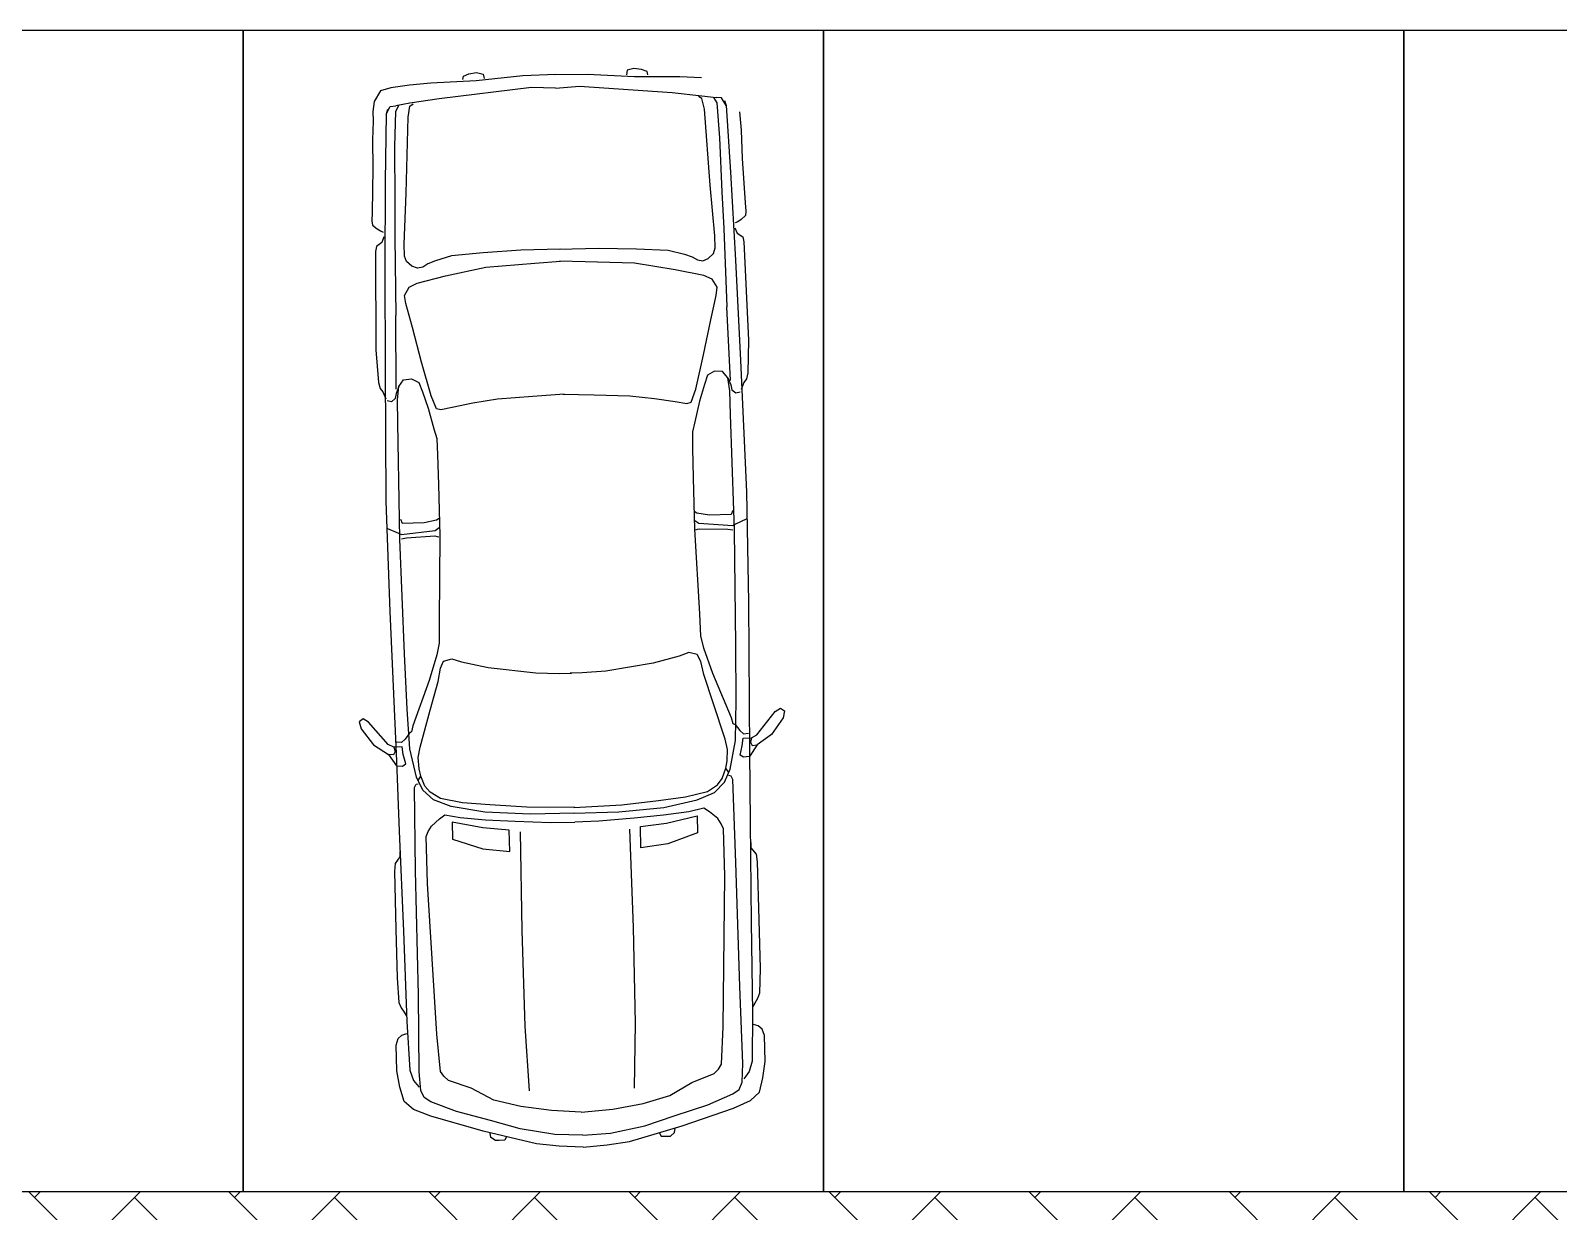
# Model space of a CAD drawing. Header units: millimetres. Extents: x 209.8 to 281.8, y 45 to 110.
# Drawn here: x 216.37 to 222.96, y 100.37 to 105.46 of the extents above; entities that cross this region are included whole.
import ezdxf

# ---------------------------------------------------------------- set-up
doc = ezdxf.new("R2010")
doc.units = ezdxf.units.MM
doc.header["$LTSCALE"] = 0.65
doc.layers.add('cajones', color=235, linetype='Continuous')
doc.layers.add('plazaacceso', color=251, linetype='Continuous')

msp = doc.modelspace()

# ---------------------------------------------------------------- hatches: boundary and pattern name
at = {"layer": 'plazaacceso'}
h = msp.add_hatch(dxfattribs=at)
h.set_pattern_fill('AR-HBONE', color=256, scale=0.003, style=0)
h.paths.add_polyline_path([(212.2814, 100.4609), (209.7884, 100.4609), (209.7884, 99.7039), (212.2814, 99.7039)])
h.paths.add_polyline_path([(212.2814, 99.7039), (209.7884, 99.7039), (209.7884, 98.8044), (210.4176, 98.8044, -0.592615), (210.8592, 99.0471, -0.800343), (211.1322, 98.8158), (211.1541, 98.8044), (212.2814, 98.8044)])
h.paths.add_polyline_path([(218.9462, 100.4609), (217.2884, 100.4609), (214.7884, 100.4609), (212.2814, 100.4609), (212.2814, 99.7039), (218.9462, 99.7039)])
h.paths.add_polyline_path([(218.9462, 99.7039), (212.2814, 99.7039), (212.2814, 98.8044), (218.9462, 98.8044)])
h.paths.add_polyline_path([(223.38, 100.4609), (222.2884, 100.4609), (219.7884, 100.4609), (218.9462, 100.4609), (218.9462, 99.7039), (223.38, 99.7039)])
edge = h.paths.add_edge_path()
edge.add_spline(control_points=[(222.955, 99.0351), (223.1027, 99.0778), (223.2441, 99.1166), (223.38, 99.1522)], knot_values=[18.532639, 18.532639, 18.532639, 18.532639, 18.803615, 18.803615, 18.803615, 18.803615], degree=3, periodic=0)
edge.add_line((223.38, 99.1522), (223.38, 99.7039))
edge.add_line((223.38, 99.7039), (218.9462, 99.7039))
edge.add_line((218.9462, 99.7039), (218.9462, 98.8044))
edge.add_line((218.9462, 98.8044), (222.955, 98.8044))
edge.add_line((222.955, 98.8044), (222.955, 99.0351))
edge = h.paths.add_edge_path(flags=16)
edge.add_spline(control_points=[(223.38, 99.1522), (224.1798, 99.3613), (224.7902, 99.456), (225.7812, 99.5995), (226.1703, 99.6531), (226.5512, 99.7039)], knot_values=[15.878815, 15.878815, 15.878815, 15.878815, 17.473462, 17.473462, 18.532639, 18.532639, 18.532639, 18.532639], degree=3, periodic=0)
edge.add_line((226.5512, 99.7039), (223.38, 99.7039))
edge.add_line((223.38, 99.7039), (223.38, 99.1522))
edge = h.paths.add_edge_path()
edge.add_spline(control_points=[(223.455, 98.8805), (223.7951, 98.9404), (224.1327, 98.9964), (225.2435, 99.1722), (226.0015, 99.278), (226.73, 99.3747)], knot_values=[15.755397, 15.755397, 15.755397, 15.755397, 16.633948, 16.633948, 18.674591, 18.674591, 18.674591, 18.674591], degree=3, periodic=0)
edge.add_spline(control_points=[(226.73, 99.3747), (226.7551, 99.378), (226.7801, 99.3813), (226.805, 99.3846)], knot_values=[15.685274, 15.685274, 15.685274, 15.685274, 15.755397, 15.755397, 15.755397, 15.755397], degree=3, periodic=0)
edge.add_spline(control_points=[(226.805, 99.3846), (226.8301, 99.3879), (226.8551, 99.3912), (226.88, 99.3945)], knot_values=[15.614953, 15.614953, 15.614953, 15.614953, 15.685274, 15.685274, 15.685274, 15.685274], degree=3, periodic=0)
edge.add_spline(control_points=[(226.88, 99.3945), (227.0436, 99.416), (227.2056, 99.4371), (227.4457, 99.4682), (227.5253, 99.4784), (227.605, 99.4886)], knot_values=[14.92525, 14.92525, 14.92525, 14.92525, 15.386004, 15.386004, 15.614953, 15.614953, 15.614953, 15.614953], degree=3, periodic=0)
edge.add_line((227.605, 99.4886), (227.605, 99.7039))
edge.add_line((227.605, 99.7039), (226.5512, 99.7039))
edge.add_spline(control_points=[(226.5512, 99.7039), (226.1703, 99.6531), (225.7812, 99.5995), (224.7902, 99.456), (224.1798, 99.3613), (223.38, 99.1522)], knot_values=[15.878815, 15.878815, 15.878815, 15.878815, 16.937992, 16.937992, 18.532639, 18.532639, 18.532639, 18.532639], degree=3, periodic=0)
edge.add_line((223.38, 99.1522), (223.38, 98.8673))
edge.add_spline(control_points=[(223.38, 98.8673), (223.405, 98.8717), (223.43, 98.8761), (223.455, 98.8805)], knot_values=[18.674591, 18.674591, 18.674591, 18.674591, 18.739137, 18.739137, 18.739137, 18.739137], degree=3, periodic=0)
edge = h.paths.add_edge_path()
edge.add_spline(control_points=[(223.38, 99.1522), (223.2441, 99.1166), (223.1027, 99.0778), (222.955, 99.0351)], knot_values=[18.532639, 18.532639, 18.532639, 18.532639, 18.803615, 18.803615, 18.803615, 18.803615], degree=3, periodic=0)
edge.add_line((222.955, 99.0351), (222.955, 98.8044))
edge.add_line((222.955, 98.8044), (223.305, 98.8044))
edge.add_line((223.305, 98.8044), (223.305, 98.8539))
edge.add_spline(control_points=[(223.305, 98.8539), (223.33, 98.8584), (223.355, 98.8628), (223.38, 98.8673)], knot_values=[18.739137, 18.739137, 18.739137, 18.739137, 18.803615, 18.803615, 18.803615, 18.803615], degree=3, periodic=0)
edge.add_line((223.38, 98.8673), (223.38, 99.1522))
edge = h.paths.add_edge_path()
edge.add_line((227.605, 100.4609), (227.2884, 100.4609))
edge.add_line((227.2884, 100.4609), (224.7884, 100.4609))
edge.add_line((224.7884, 100.4609), (223.38, 100.4609))
edge.add_line((223.38, 100.4609), (223.38, 99.7039))
edge.add_line((223.38, 99.7039), (226.5512, 99.7039))
edge.add_spline(control_points=[(226.5512, 99.7039), (226.5784, 99.7076), (226.6055, 99.7112), (226.9626, 99.7587), (227.2839, 99.8006), (227.605, 99.8416)], knot_values=[14.88274, 14.88274, 14.88274, 14.88274, 14.958327, 14.958327, 15.878815, 15.878815, 15.878815, 15.878815], degree=3, periodic=0)
edge.add_line((227.605, 99.8416), (227.605, 100.4609))
edge = h.paths.add_edge_path()
edge.add_line((229.7884, 100.4609), (227.605, 100.4609))
edge.add_line((227.605, 100.4609), (227.605, 99.8416))
edge.add_spline(control_points=[(227.605, 99.8416), (227.6798, 99.8511), (227.7545, 99.8606), (228.4372, 99.9469), (229.0487, 100.0198), (229.711, 100.0851), (229.7497, 100.0888), (229.7884, 100.0925)], knot_values=[12.81988, 12.81988, 12.81988, 12.81988, 13.034156, 13.034156, 14.774959, 14.774959, 14.88274, 14.88274, 14.88274, 14.88274], degree=3, periodic=0)
edge.add_line((229.7884, 100.0925), (229.7884, 100.4609))
edge = h.paths.add_edge_path()
edge.add_spline(control_points=[(230.205, 99.7792), (230.23, 99.7814), (230.255, 99.7835), (230.28, 99.7857)], knot_values=[12.393406, 12.393406, 12.393406, 12.393406, 12.462927, 12.462927, 12.462927, 12.462927], degree=3, periodic=0)
edge.add_spline(control_points=[(230.28, 99.7857), (230.305, 99.7878), (230.33, 99.7899), (230.355, 99.792)], knot_values=[12.324, 12.324, 12.324, 12.324, 12.393406, 12.393406, 12.393406, 12.393406], degree=3, periodic=0)
edge.add_line((230.355, 99.792), (230.355, 99.057))
edge.add_line((230.355, 99.057), (231.83, 99.057))
edge.add_line((231.83, 99.057), (231.83, 99.8829))
edge.add_spline(control_points=[(231.83, 99.8829), (231.7528, 99.8799), (231.6755, 99.8767), (231.2971, 99.8593), (230.9995, 99.8411), (230.705, 99.8194)], knot_values=[10.983748, 10.983748, 10.983748, 10.983748, 11.191438, 11.191438, 12.001673, 12.001673, 12.001673, 12.001673], degree=3, periodic=0)
edge.add_line((230.705, 99.8194), (230.705, 100.1703))
edge.add_spline(control_points=[(230.705, 100.1703), (230.396, 100.1478), (230.0907, 100.1216), (229.7884, 100.0925)], knot_values=[11.97837, 11.97837, 11.97837, 11.97837, 12.81988, 12.81988, 12.81988, 12.81988], degree=3, periodic=0)
edge.add_spline(control_points=[(229.7884, 100.0925), (229.7497, 100.0888), (229.711, 100.0851), (229.0487, 100.0198), (228.4372, 99.9469), (227.7545, 99.8606), (227.6798, 99.8511), (227.605, 99.8416)], knot_values=[12.81988, 12.81988, 12.81988, 12.81988, 12.927661, 12.927661, 14.668464, 14.668464, 14.88274, 14.88274, 14.88274, 14.88274], degree=3, periodic=0)
edge.add_line((227.605, 99.8416), (227.605, 99.7039))
edge.add_line((227.605, 99.7039), (229.4214, 99.7039))
edge.add_spline(control_points=[(229.4214, 99.7039), (229.6632, 99.7292), (229.9065, 99.7529), (230.1695, 99.7761), (230.1873, 99.7777), (230.205, 99.7792)], knot_values=[12.462927, 12.462927, 12.462927, 12.462927, 13.146405, 13.146405, 13.195836, 13.195836, 13.195836, 13.195836], degree=3, periodic=0)
edge = h.paths.add_edge_path(flags=17)
edge.add_spline(control_points=[(227.605, 99.4886), (228.2069, 99.5658), (228.8095, 99.64), (229.4214, 99.7039)], knot_values=[13.195836, 13.195836, 13.195836, 13.195836, 14.92525, 14.92525, 14.92525, 14.92525], degree=3, periodic=0)
edge.add_line((229.4214, 99.7039), (227.605, 99.7039))
edge.add_line((227.605, 99.7039), (227.605, 99.4886))
h.paths.add_polyline_path([(230.9801, 99.4012), (231.73, 99.4012), (231.73, 99.0211), (230.9801, 99.0211)], flags=9)

# ---------------------------------------------------------------- linework, layer by layer
at = {"color": 0, "linetype": 'ByBlock'}
for p, q in [((218.2366, 105.2644), (218.2599, 105.2744)), ((218.2599, 105.2744), (218.2927, 105.28)), ((218.2927, 105.28), (218.3212, 105.2736)), ((218.3212, 105.2736), (218.3264, 105.2549)), ((218.6347, 105.2724), (218.4934, 105.2663)), ((218.63, 105.2722), (218.7714, 105.2736)), ((218.7714, 105.2736), (218.9743, 105.2624)), ((218.943, 105.2898), (218.9388, 105.2709)), ((218.9711, 105.2976), (218.943, 105.2898)), ((219.0042, 105.2938), (218.9711, 105.2976)), ((219.028, 105.285), (219.0042, 105.2938)), ((219.0307, 105.2709), (219.028, 105.285)), ((217.9244, 105.2138), (217.88, 105.2009)), ((218.0043, 105.2253), (217.9244, 105.2138)), ((218.0959, 105.2348), (218.0043, 105.2253)), ((218.2913, 105.2446), (218.0959, 105.2348)), ((218.5301, 105.2155), (218.133, 105.1674)), ((218.2346, 105.2502), (218.2366, 105.2644)), ((218.4934, 105.2663), (218.2913, 105.2446)), ((218.6339, 105.2134), (218.5301, 105.2155)), ((218.6339, 105.2134), (218.7374, 105.2208)), ((218.7374, 105.2208), (219.1364, 105.1935)), ((218.9743, 105.2624), (219.17, 105.2627)), ((219.17, 105.2627), (219.262, 105.2581)), ((217.8529, 105.1554), (217.8469, 105.1129)), ((217.88, 105.2009), (217.8529, 105.1554)), ((217.9218, 105.1336), (217.9453, 105.1366)), ((217.9571, 105.1369), (217.9435, 105.113)), ((218.0063, 105.1476), (217.9453, 105.1366)), ((217.9984, 105.0885), (218.0066, 105.1359)), ((218.133, 105.1674), (218.0063, 105.1476)), ((218.0066, 105.1359), (218.0205, 105.1456)), ((219.1364, 105.1935), (219.264, 105.1804)), ((219.2643, 105.1686), (219.2499, 105.1776)), ((219.264, 105.1804), (219.3255, 105.1725)), ((219.275, 105.1217), (219.2643, 105.1686)), ((219.3137, 105.1722), (219.3285, 105.1491)), ((219.3491, 105.1708), (219.3255, 105.1725)), ((219.3285, 105.1491), (219.3395, 104.9985)), ((219.3688, 105.1383), (219.3491, 105.1708)), ((219.3612, 105.1593), (219.3688, 105.1383)), ((219.3688, 105.1383), (219.3881, 104.8514)), ((217.848, 105.0705), (217.8454, 104.9903)), ((217.8469, 105.1129), (217.848, 105.0705)), ((217.9038, 105.1002), (217.8995, 104.8126)), ((217.9038, 105.1002), (217.9218, 105.1336)), ((217.9103, 105.1216), (217.9038, 105.1002)), ((217.9435, 105.113), (217.9404, 104.9621)), ((217.9904, 104.7608), (217.9984, 105.0885)), ((219.3, 104.7949), (219.275, 105.1217)), ((219.4261, 105.1115), (219.4329, 105.0316)), ((219.4329, 105.0316), (219.4384, 104.9092)), ((217.8454, 104.9903), (217.8462, 104.8678)), ((217.9404, 104.9621), (217.9418, 104.7289)), ((219.3395, 104.9985), (219.3502, 104.7656)), ((219.4384, 104.9092), (219.4504, 104.7187)), ((217.8462, 104.8678), (217.8441, 104.6769)), ((217.8995, 104.8126), (217.8976, 104.4333)), ((219.3881, 104.8514), (219.4097, 104.4726)), ((217.982, 104.5415), (217.9904, 104.7608)), ((219.3198, 104.5763), (219.3, 104.7949)), ((219.3502, 104.7656), (219.359, 104.6079)), ((217.8441, 104.6769), (217.8427, 104.6415)), ((217.9418, 104.7289), (217.9412, 104.571)), ((219.4504, 104.7187), (219.4537, 104.6834)), ((219.4537, 104.6834), (219.4519, 104.6645)), ((217.8427, 104.6415), (217.8455, 104.6227)), ((217.8455, 104.6227), (217.8648, 104.6067)), ((219.4061, 104.6115), (219.4161, 104.5882)), ((219.4196, 104.6378), (219.4079, 104.6328)), ((219.4334, 104.6476), (219.4196, 104.6378)), ((219.4519, 104.6645), (219.4334, 104.6476)), ((217.8852, 104.5484), (217.8621, 104.5313)), ((217.8648, 104.6067), (217.8792, 104.5977)), ((217.8792, 104.5977), (217.8911, 104.5933)), ((217.894, 104.5722), (217.8852, 104.5484)), ((217.9412, 104.571), (217.9452, 104.2342)), ((219.3212, 104.5245), (219.3198, 104.5763)), ((219.359, 104.6079), (219.3725, 104.2714)), ((219.4161, 104.5882), (219.4401, 104.5723)), ((219.4401, 104.5723), (219.4454, 104.5513)), ((219.4454, 104.5513), (219.4658, 104.1277)), ((217.8621, 104.5313), (217.8579, 104.51)), ((217.8579, 104.51), (217.8595, 104.0859)), ((217.9833, 104.4897), (217.982, 104.5415)), ((217.991, 104.4663), (217.9833, 104.4897)), ((218.186, 104.4902), (218.1158, 104.4696)), ((218.3224, 104.5032), (218.186, 104.4902)), ((218.4847, 104.5145), (218.3224, 104.5032)), ((218.6543, 104.5189), (218.4847, 104.5145)), ((218.6496, 104.5188), (218.8192, 104.5232)), ((218.8192, 104.5232), (218.9819, 104.5204)), ((218.9819, 104.5204), (219.1187, 104.5145)), ((219.1187, 104.5145), (219.1899, 104.4975)), ((219.1899, 104.4975), (219.2231, 104.4866)), ((219.2231, 104.4866), (219.2447, 104.473)), ((219.2684, 104.4689), (219.2917, 104.479)), ((219.2917, 104.479), (219.3147, 104.5008)), ((219.3147, 104.5008), (219.3212, 104.5245)), ((217.8976, 104.4333), (217.8995, 103.9998)), ((218.0151, 104.4457), (217.991, 104.4663)), ((218.0389, 104.4369), (218.0151, 104.4457)), ((218.0623, 104.4423), (218.0389, 104.4369)), ((218.0832, 104.4569), (218.0623, 104.4423)), ((218.1158, 104.4696), (218.0832, 104.4569)), ((218.16, 104.4047), (218.3334, 104.4422)), ((218.3334, 104.4422), (218.5451, 104.4595)), ((218.5451, 104.4595), (218.6556, 104.4671)), ((218.7618, 104.4652), (218.6509, 104.467)), ((218.974, 104.4589), (218.7618, 104.4652)), ((219.1492, 104.4305), (218.974, 104.4589)), ((219.2724, 104.4054), (219.1492, 104.4305)), ((219.2447, 104.473), (219.2684, 104.4689)), ((219.4097, 104.4726), (219.4304, 104.0396)), ((217.983, 104.32), (218.0033, 104.3559)), ((218.0033, 104.3559), (218.0382, 104.3733)), ((218.0382, 104.3733), (218.16, 104.4047)), ((219.3082, 104.3899), (219.2724, 104.4054)), ((219.3303, 104.3551), (219.3082, 104.3899)), ((219.3265, 104.3196), (219.3303, 104.3551)), ((217.9887, 104.2848), (217.983, 104.32)), ((218.0173, 104.1819), (217.9887, 104.2848)), ((219.3033, 104.2154), (219.3265, 104.3196)), ((217.9464, 103.9162), (217.9452, 104.2342)), ((219.2719, 104.0638), (219.3033, 104.2154)), ((219.3879, 103.9537), (219.3725, 104.2714)), ((218.0565, 104.0321), (218.0173, 104.1819)), ((217.8595, 104.0859), (217.8702, 103.9448)), ((219.4658, 104.1277), (219.4624, 103.9863)), ((218.098, 103.8871), (218.0565, 104.0321)), ((219.238, 103.9168), (219.2719, 104.0638)), ((219.4304, 104.0396), (219.4569, 103.4748)), ((217.8995, 103.9998), (217.9024, 103.4344)), ((217.9579, 103.9282), (217.9783, 103.9571)), ((217.9783, 103.9571), (218.0136, 103.9603)), ((218.0136, 103.9603), (218.0447, 103.9446)), ((219.2883, 103.977), (219.2752, 103.9366)), ((219.3185, 103.9943), (219.2883, 103.977)), ((219.3538, 103.9929), (219.3185, 103.9943)), ((219.3758, 103.9651), (219.3538, 103.9929)), ((219.3758, 103.9651), (219.3884, 103.9348)), ((219.3843, 103.9088), (219.3758, 103.9651)), ((219.456, 103.9602), (219.4446, 103.9457)), ((219.4624, 103.9863), (219.456, 103.9602)), ((217.8702, 103.9448), (217.878, 103.9191)), ((217.878, 103.9191), (217.8901, 103.9053)), ((217.8901, 103.9053), (217.9027, 103.875)), ((217.9469, 103.8973), (217.9427, 103.876)), ((217.9579, 103.9282), (217.9469, 103.8973)), ((217.9523, 103.8716), (217.9579, 103.9282)), ((218.0447, 103.9446), (218.0598, 103.905)), ((218.0598, 103.905), (218.0852, 103.835)), ((218.1207, 103.8312), (218.098, 103.8871)), ((218.6705, 103.895), (218.5365, 103.8844)), ((218.6658, 103.8948), (218.8003, 103.8913)), ((218.8003, 103.8913), (218.9535, 103.8882)), ((218.9535, 103.8882), (219.0599, 103.8768)), ((219.2183, 103.8597), (219.238, 103.9168)), ((219.2752, 103.9366), (219.2535, 103.8654)), ((219.387, 103.8076), (219.3843, 103.9088)), ((219.3884, 103.9348), (219.3936, 103.9138)), ((219.3936, 103.9138), (219.4105, 103.9001)), ((219.4105, 103.9001), (219.4292, 103.9053)), ((219.4446, 103.9457), (219.4337, 103.9148)), ((217.9266, 103.8615), (217.9077, 103.8657)), ((217.9427, 103.876), (217.9266, 103.8615)), ((217.9549, 103.7703), (217.9523, 103.8716)), ((218.0852, 103.835), (218.1088, 103.746)), ((218.1396, 103.827), (218.1207, 103.8312)), ((218.1889, 103.8377), (218.1396, 103.827)), ((218.2779, 103.8565), (218.1889, 103.8377)), ((218.3836, 103.8734), (218.2779, 103.8565)), ((218.5365, 103.8844), (218.3836, 103.8734)), ((219.0599, 103.8768), (219.1498, 103.8627)), ((219.1498, 103.8627), (219.1995, 103.8545)), ((219.1995, 103.8545), (219.2183, 103.8597)), ((219.2535, 103.8654), (219.2346, 103.7753)), ((217.961, 103.3558), (217.9549, 103.7703)), ((219.2346, 103.7753), (219.2239, 103.7327)), ((219.4024, 103.3933), (219.387, 103.8076)), ((218.1088, 103.746), (218.1216, 103.704)), ((218.1216, 103.704), (218.1258, 103.6334)), ((219.2239, 103.7327), (219.2234, 103.662)), ((218.1258, 103.6334), (218.1291, 103.5062)), ((219.2234, 103.662), (219.2267, 103.5348)), ((218.1291, 103.5062), (218.1349, 103.2849)), ((219.2267, 103.5348), (219.2325, 103.3135)), ((217.9024, 103.4344), (217.9195, 102.9583)), ((219.4569, 103.4748), (219.4646, 102.9985)), ((218.1213, 103.3529), (218.1329, 103.3603)), ((219.2425, 103.3821), (219.2305, 103.3888)), ((219.2969, 103.3741), (219.2425, 103.3821)), ((219.3911, 103.3765), (219.2969, 103.3741)), ((219.3977, 103.3932), (219.3911, 103.3765)), ((219.4047, 103.3085), (219.4024, 103.3933)), ((217.9102, 103.3168), (217.9578, 103.2968)), ((217.9578, 103.2968), (217.9698, 103.29)), ((217.9632, 103.271), (217.961, 103.3558)), ((217.9657, 103.3559), (217.9732, 103.3396)), ((217.9698, 103.29), (218.1154, 103.308)), ((217.9732, 103.3396), (218.0674, 103.3421)), ((218.0674, 103.3421), (218.1213, 103.3529)), ((218.1154, 103.308), (218.1316, 103.3202)), ((219.2325, 103.3135), (219.2538, 102.9483)), ((219.2507, 103.3375), (219.2339, 103.3489)), ((219.2443, 103.3114), (219.2373, 103.3089)), ((219.2537, 103.314), (219.2443, 103.3114)), ((219.3971, 103.3272), (219.2507, 103.3375)), ((219.3763, 103.3125), (219.2537, 103.314)), ((219.3976, 103.3084), (219.3763, 103.3125)), ((219.4087, 103.3346), (219.3971, 103.3272)), ((219.4105, 102.8133), (219.4047, 103.3085)), ((219.4552, 103.357), (219.4087, 103.3346)), ((217.9832, 102.7762), (217.9632, 103.271)), ((217.9703, 103.2712), (217.9913, 103.2765)), ((217.9913, 103.2765), (218.1137, 103.2844)), ((218.1137, 103.2844), (218.1232, 103.2823)), ((218.1232, 103.2823), (218.1303, 103.2801)), ((218.1349, 103.2849), (218.1326, 102.9191)), ((219.4646, 102.9985), (219.4696, 102.3531)), ((217.9195, 102.9583), (217.9481, 102.3135)), ((218.1326, 102.9191), (218.1328, 102.8225)), ((219.2538, 102.9483), (219.2586, 102.8518)), ((219.2586, 102.8518), (219.2717, 102.8026)), ((217.994, 102.5385), (217.9832, 102.7762)), ((218.1223, 102.7727), (218.0898, 102.6611)), ((218.1328, 102.8225), (218.1223, 102.7727)), ((219.1666, 102.7669), (219.0542, 102.7357)), ((219.2086, 102.7821), (219.1666, 102.7669)), ((219.2442, 102.7736), (219.2086, 102.7821)), ((219.2591, 102.7434), (219.2442, 102.7736)), ((219.2717, 102.8026), (219.3099, 102.6929)), ((219.4119, 102.5754), (219.4105, 102.8133)), ((218.1277, 102.6574), (218.138, 102.7142)), ((218.138, 102.7142), (218.1513, 102.7452)), ((218.1513, 102.7452), (218.1864, 102.7555)), ((218.1864, 102.7555), (218.2291, 102.7425)), ((218.2291, 102.7425), (218.3429, 102.7172)), ((218.3429, 102.7172), (218.5486, 102.6943)), ((218.8501, 102.7021), (218.7489, 102.6948)), ((219.0542, 102.7357), (218.8501, 102.7021)), ((219.2723, 102.6872), (219.2591, 102.7434)), ((218.0898, 102.6611), (218.0195, 102.4661)), ((218.0932, 102.534), (218.1277, 102.6574)), ((218.5486, 102.6943), (218.65, 102.6922)), ((218.65, 102.6922), (218.7018, 102.6936)), ((218.7489, 102.6948), (218.6971, 102.6934)), ((219.3132, 102.5657), (219.2723, 102.6872)), ((219.3099, 102.6929), (219.3903, 102.5018)), ((219.4094, 102.4033), (219.4119, 102.5754)), ((218.0056, 102.3668), (217.994, 102.5385)), ((218.0502, 102.375), (218.0932, 102.534)), ((219.3644, 102.4092), (219.3132, 102.5657)), ((219.5007, 102.4269), (219.5805, 102.5279)), ((219.5805, 102.5279), (219.6037, 102.5427)), ((219.6037, 102.5427), (219.6205, 102.5313)), ((219.6205, 102.5313), (219.6142, 102.5005)), ((217.8042, 102.4958), (217.7881, 102.4836)), ((217.7881, 102.4836), (217.7959, 102.4532)), ((217.7959, 102.4532), (217.8496, 102.3839)), ((217.8282, 102.4823), (217.8042, 102.4958)), ((217.9132, 102.3856), (217.8282, 102.4823)), ((218.0131, 102.44), (218.0038, 102.4351)), ((218.0195, 102.4661), (218.0131, 102.44)), ((219.3903, 102.5018), (219.398, 102.4761)), ((219.398, 102.4761), (219.4076, 102.4716)), ((219.4076, 102.4716), (219.4271, 102.4462)), ((219.4271, 102.4462), (219.444, 102.4325)), ((219.6142, 102.5005), (219.5643, 102.4286)), ((217.8496, 102.3839), (217.9143, 102.3432)), ((217.937, 102.3744), (217.9132, 102.3856)), ((217.9724, 102.3753), (217.937, 102.3744)), ((217.937, 102.3744), (217.9422, 102.3557)), ((217.9695, 102.3941), (217.9483, 102.3959)), ((217.9856, 102.4087), (217.9695, 102.3941)), ((217.9779, 102.3425), (217.9724, 102.3753)), ((218.0038, 102.4351), (217.9856, 102.4087)), ((218.0419, 102.33), (218.0502, 102.375)), ((219.375, 102.3647), (219.3644, 102.4092)), ((219.3866, 102.2802), (219.4094, 102.4033)), ((219.4299, 102.3402), (219.4382, 102.3805)), ((219.4382, 102.3805), (219.4421, 102.4136)), ((219.4421, 102.4136), (219.4774, 102.4145)), ((219.444, 102.4325), (219.4651, 102.4354)), ((219.5018, 102.3845), (219.4701, 102.3342)), ((219.4774, 102.4145), (219.4732, 102.3956)), ((219.4732, 102.3956), (219.4806, 102.3816)), ((219.4774, 102.4145), (219.5007, 102.4269)), ((219.4806, 102.3816), (219.5018, 102.3845)), ((219.5643, 102.4286), (219.5018, 102.3845)), ((217.9355, 102.3414), (217.9143, 102.3432)), ((217.9143, 102.3432), (217.9485, 102.2946)), ((217.9422, 102.3557), (217.9355, 102.3414)), ((217.9481, 102.3135), (217.9606, 102.0122)), ((217.9884, 102.3027), (217.9779, 102.3425)), ((218.0347, 102.245), (218.0056, 102.3668)), ((218.0455, 102.2807), (218.0419, 102.33)), ((219.3677, 102.2844), (219.3739, 102.3152)), ((219.3739, 102.3152), (219.375, 102.3647)), ((219.4442, 102.3312), (219.4299, 102.3402)), ((219.4701, 102.3342), (219.4442, 102.3312)), ((219.4696, 102.3531), (219.4727, 102.0516)), ((217.9485, 102.2946), (217.9745, 102.2929)), ((217.9745, 102.2929), (217.9884, 102.3027)), ((218.0621, 102.1892), (218.0347, 102.245)), ((218.0421, 102.2311), (218.0534, 102.2502)), ((218.0534, 102.2502), (218.0455, 102.2807)), ((218.0711, 102.2059), (218.0534, 102.2502)), ((219.3318, 102.2128), (219.3523, 102.2393)), ((219.3523, 102.2393), (219.3677, 102.2844)), ((219.3622, 102.223), (219.3866, 102.2802)), ((219.3799, 102.2659), (219.3677, 102.2844)), ((219.3898, 102.2497), (219.3803, 102.2518)), ((219.3972, 102.2357), (219.3898, 102.2497)), ((218.0264, 102.2), (218.0331, 102.2144)), ((218.031, 101.842), (218.0264, 102.2)), ((218.0331, 102.2144), (218.0425, 102.217)), ((218.1079, 102.148), (218.0621, 102.1892)), ((218.0929, 102.1806), (218.0711, 102.2059)), ((218.1384, 102.1535), (218.0929, 102.1806)), ((219.1941, 102.1598), (219.2878, 102.1834)), ((219.244, 102.1469), (219.3185, 102.1795)), ((219.2878, 102.1834), (219.3318, 102.2128)), ((219.3185, 102.1795), (219.3622, 102.223)), ((219.4112, 101.878), (219.3972, 102.2357)), ((218.1841, 102.1193), (218.1079, 102.148)), ((218.2332, 102.1347), (218.1384, 102.1535)), ((218.3285, 102.0948), (218.1841, 102.1193)), ((218.3513, 102.126), (218.2332, 102.1347)), ((218.5094, 102.116), (218.3513, 102.126)), ((218.7169, 102.1143), (218.5094, 102.116)), ((218.7122, 102.1142), (218.9192, 102.1267)), ((218.9059, 102.0957), (219.101, 102.1149)), ((218.9192, 102.1267), (219.0767, 102.1449)), ((219.0767, 102.1449), (219.1941, 102.1598)), ((219.101, 102.1149), (219.244, 102.1469)), ((219.2732, 102.1123), (219.2076, 102.0965)), ((219.2971, 102.0965), (219.2732, 102.1123)), ((218.0991, 102.0346), (218.1336, 102.0662)), ((218.1336, 102.0662), (218.1567, 102.0833)), ((218.1567, 102.0833), (218.2231, 102.0709)), ((218.1882, 102.0511), (218.1901, 101.9781)), ((218.3208, 102.0263), (218.1882, 102.0511)), ((218.2231, 102.0709), (218.3317, 102.0619)), ((218.5244, 102.0858), (218.3285, 102.0948)), ((218.3317, 102.0619), (218.4591, 102.0558)), ((218.4591, 102.0558), (218.6125, 102.0504)), ((218.7175, 102.0908), (218.5244, 102.0858)), ((218.6125, 102.0504), (218.7162, 102.0507)), ((218.7128, 102.0907), (218.9059, 102.0957)), ((218.8197, 102.0558), (218.7162, 102.0507)), ((218.9726, 102.0692), (218.8197, 102.0558)), ((219.0995, 102.0819), (218.9726, 102.0692)), ((218.9995, 102.0322), (219.1122, 102.0469)), ((219.2076, 102.0965), (219.0995, 102.0819)), ((219.1122, 102.0469), (219.2434, 102.0786)), ((219.2434, 102.0786), (219.2453, 102.0056)), ((219.3333, 102.0668), (219.2971, 102.0965)), ((219.348, 102.0436), (219.3333, 102.0668)), ((219.358, 102.0226), (219.348, 102.0436)), ((219.4727, 102.0516), (219.4769, 101.6205)), ((217.9606, 102.0122), (217.9789, 101.5815)), ((218.0767, 101.9893), (218.0856, 102.0107)), ((218.082, 101.7868), (218.0767, 101.9893)), ((218.0856, 102.0107), (218.0991, 102.0346)), ((218.1901, 101.9781), (218.3208, 101.9367)), ((218.4342, 102.0175), (218.3208, 102.0263)), ((218.4366, 101.9256), (218.4342, 102.0175)), ((218.4816, 102.0093), (218.4879, 101.5853)), ((218.9526, 102.0215), (218.9684, 101.5978)), ((219.0019, 101.9403), (218.9995, 102.0322)), ((219.2453, 102.0056), (219.1169, 101.9575)), ((219.3633, 101.8202), (219.358, 102.0226)), ((217.9629, 101.9251), (217.9635, 101.9015)), ((218.3208, 101.9367), (218.4366, 101.9256)), ((219.1169, 101.9575), (219.0019, 101.9403)), ((219.475, 101.9644), (219.4756, 101.9409)), ((219.4756, 101.9409), (219.4975, 101.9132)), ((219.4975, 101.9132), (219.5031, 101.8803)), ((217.943, 101.8727), (217.9392, 101.8396)), ((217.9635, 101.9015), (217.943, 101.8727)), ((219.4275, 101.3435), (219.4112, 101.878)), ((219.5031, 101.8803), (219.5096, 101.6308)), ((217.9392, 101.8396), (217.9457, 101.5901)), ((218.0426, 101.3075), (218.031, 101.842)), ((218.1224, 101.1376), (218.082, 101.7868)), ((219.3566, 101.1697), (219.3633, 101.8202)), ((217.9457, 101.5901), (217.9511, 101.3805)), ((217.9789, 101.5815), (217.9937, 101.1931)), ((218.4879, 101.5853), (218.501, 101.1733)), ((218.9684, 101.5978), (218.9767, 101.1857)), ((219.4769, 101.6205), (219.4823, 101.2319)), ((219.5096, 101.6308), (219.5151, 101.4212)), ((219.5151, 101.4212), (219.5131, 101.3151)), ((217.9511, 101.3805), (217.9586, 101.2747)), ((219.4409, 101.0117), (219.4275, 101.3435)), ((217.9586, 101.2747), (217.9686, 101.2514)), ((218.0465, 100.9754), (218.0426, 101.3075)), ((219.493, 101.2722), (219.484, 101.2578)), ((219.5043, 101.2913), (219.493, 101.2722)), ((219.5131, 101.3151), (219.5043, 101.2913)), ((217.9686, 101.2514), (217.9809, 101.2328)), ((217.9809, 101.2328), (217.9907, 101.219)), ((217.9937, 101.1931), (218.0062, 100.9838)), ((218.9767, 101.1857), (218.9723, 100.9052)), ((219.4823, 101.2319), (219.4807, 101.0221)), ((217.9556, 101.1191), (217.9717, 101.1336)), ((217.9717, 101.1336), (217.9927, 101.1413)), ((218.1384, 100.9778), (218.1224, 101.1376)), ((218.501, 101.1733), (218.52, 100.8935)), ((219.349, 101.0093), (219.3566, 101.1697)), ((219.5074, 101.1736), (219.486, 101.1801)), ((219.5242, 101.1599), (219.5074, 101.1736)), ((219.5344, 101.1319), (219.5242, 101.1599)), ((219.5372, 101.0212), (219.5344, 101.1319)), ((217.9469, 101.0906), (217.9556, 101.1191)), ((217.9498, 100.9799), (217.9469, 101.0906)), ((219.3354, 100.9877), (219.349, 101.0093)), ((219.4382, 100.9315), (219.4409, 101.0117)), ((219.4807, 101.0221), (219.4677, 100.977)), ((219.5273, 100.9503), (219.5372, 101.0212)), ((217.9634, 100.9096), (217.9498, 100.9799)), ((218.0062, 100.9838), (218.0215, 100.9394)), ((218.0215, 100.9394), (218.0361, 100.9209)), ((218.0533, 100.8955), (218.0465, 100.9754)), ((218.1531, 100.9569), (218.1384, 100.9778)), ((218.1724, 100.9386), (218.1531, 100.9569)), ((218.2699, 100.9058), (218.1724, 100.9386)), ((219.1263, 100.8739), (219.2214, 100.9306)), ((219.2214, 100.9306), (219.3171, 100.9684)), ((219.3171, 100.9684), (219.3354, 100.9877)), ((219.4249, 100.9005), (219.4382, 100.9315)), ((219.454, 100.9578), (219.4449, 100.9458)), ((219.4677, 100.977), (219.454, 100.9578)), ((219.5124, 100.8887), (219.5273, 100.9503)), ((217.9815, 100.8488), (217.9634, 100.9096)), ((218.0361, 100.9209), (218.0459, 100.9094)), ((218.0682, 100.8652), (218.0533, 100.8955)), ((218.097, 100.8471), (218.0682, 100.8652)), ((218.3679, 100.8542), (218.2699, 100.9058)), ((219.0116, 100.8403), (219.1263, 100.8739)), ((219.2899, 100.8334), (219.3971, 100.8809)), ((219.3971, 100.8809), (219.4249, 100.9005)), ((219.4733, 100.8523), (219.5124, 100.8887)), ((218.0224, 100.8145), (217.9815, 100.8488)), ((218.0962, 100.7858), (218.0224, 100.8145)), ((218.2065, 100.8052), (218.097, 100.8471)), ((218.3536, 100.7666), (218.2065, 100.8052)), ((218.4841, 100.8265), (218.3679, 100.8542)), ((218.6165, 100.8088), (218.4841, 100.8265)), ((218.7439, 100.8027), (218.6165, 100.8088)), ((218.7439, 100.8027), (218.8803, 100.8157)), ((218.8803, 100.8157), (219.0116, 100.8403)), ((219.145, 100.7872), (219.2899, 100.8334)), ((219.1792, 100.7433), (219.4011, 100.8198)), ((219.4011, 100.8198), (219.4733, 100.8523)), ((218.3218, 100.721), (218.0962, 100.7858)), ((218.4819, 100.7299), (218.3536, 100.7666)), ((218.631, 100.7055), (218.4819, 100.7299)), ((218.8712, 100.7117), (219.0189, 100.7439)), ((218.9523, 100.6762), (219.1792, 100.7433)), ((219.0189, 100.7439), (219.145, 100.7872)), ((219.1469, 100.7142), (219.1488, 100.7331)), ((218.5519, 100.6657), (218.3218, 100.721)), ((218.3555, 100.6936), (218.3527, 100.7124)), ((218.3747, 100.68), (218.3555, 100.6936)), ((218.3912, 100.6804), (218.3747, 100.68)), ((218.4148, 100.681), (218.3912, 100.6804)), ((218.4215, 100.6953), (218.4148, 100.681)), ((218.6488, 100.6565), (218.5519, 100.6657)), ((218.7512, 100.7039), (218.631, 100.7055)), ((218.7512, 100.7039), (218.8712, 100.7117)), ((218.7526, 100.6521), (218.856, 100.6619)), ((218.856, 100.6619), (218.9523, 100.6762)), ((219.081, 100.7125), (219.0884, 100.6986)), ((219.0884, 100.6986), (219.112, 100.6992)), ((219.112, 100.6992), (219.1284, 100.6996)), ((219.1284, 100.6996), (219.1469, 100.7142)), ((218.7526, 100.6521), (218.6488, 100.6565))]:
    msp.add_line(p, q, dxfattribs=at)
at = {"layer": 'cajones'}
for points in [[(214.7884, 100.4609), (217.2884, 100.4609), (217.2884, 105.4609), (214.7884, 105.4609)], [(217.2884, 100.4609), (219.7884, 100.4609), (219.7884, 105.4609), (217.2884, 105.4609)], [(219.7884, 100.4609), (222.2884, 100.4609), (222.2884, 105.4609), (219.7884, 105.4609)], [(222.2884, 100.4609), (224.7884, 100.4609), (224.7884, 105.4609), (222.2884, 105.4609)]]:
    msp.add_lwpolyline(points, close=True, dxfattribs=at)

doc.saveas('drawing.dxf')
